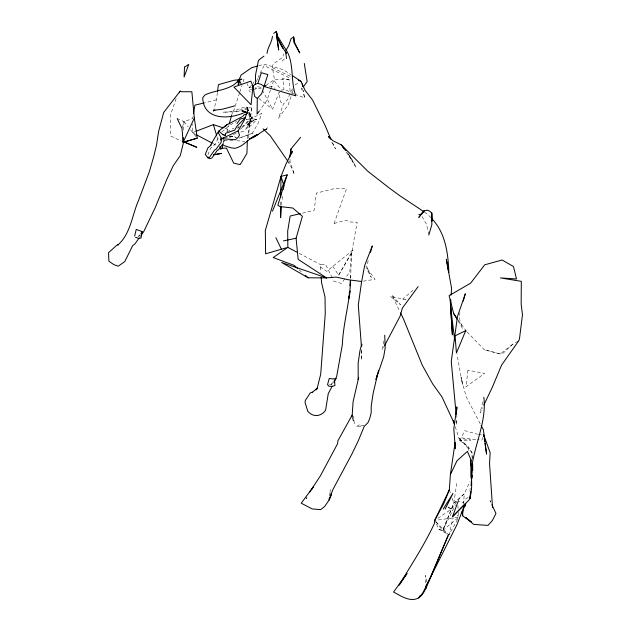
<?xml version="1.0" encoding="UTF-8"?>
<svg xmlns="http://www.w3.org/2000/svg" width="631" height="631" viewBox="0 0 631 631"><rect width="100%" height="100%" fill="white"/><g stroke="black" fill="none" stroke-linecap="round" stroke-linejoin="round"><path stroke-width="0.47" stroke-dasharray="3.15 2.37" d="M456.844 414.425L456.82 424.821L456.458 419.221M280.669 205.075L280.685 201.202M195.855 134.49L192.376 132.652L192.534 124.228M223.634 138.418L223.863 142.582M350.615 278.318L351.546 253.307L357.193 222.199L350.308 221.994L345.796 220.235L334.051 223.469L332.837 224.289M247.423 138.788L251.745 107.175L248.543 108.035M183.645 130.065L184.007 121.57L192.605 118.636L193.125 115.718M469.977 491.368L470.308 485.602M281.458 204.957L282.751 194.025M248.33 124.007L249.553 124.228L248.212 125.577L246.997 125.356L249.103 122.982L251.619 117.871L256.809 119.645L251.383 121.12L249.553 124.228L247.723 123.731L246.808 128.03L243.44 131.335L239.654 132.344M350.489 278.216L350.702 275.384M237.974 128.314L238.171 125.853M290.142 159.643L289.984 161.599L294.369 174.511L292.169 168.745L288.888 162.901M248.22 138.086L251.745 107.175M332.261 277.924L325.493 264.184L320.911 264.815L320.217 266.85L326.724 271.338L352.942 250.042L351.546 253.307L349.834 271.835L345.386 278.026M329.556 496.124L329.879 493.237M329.989 492.267L330.313 489.38M217.387 92.434L216.496 99.241L213.349 112.129M456.71 483.393L453.815 503.136L442.765 530.482L448.933 534.93L458.366 517.964M293.841 93.885L290.276 92.56L287.176 90.446L284.005 89.499L281.536 90.272L274.753 81.446L272.458 67.746L272.86 65.056L273.428 63.747L282.436 57.634L283.784 53.84M301.555 87.954L301.295 89.626L302.359 88.174M289.069 161.228L288.769 163.129L289.874 159.462M383.782 340.985L382.37 349.677L384.2 346.309M482.739 401.9L480.073 412.997L482.597 407.697M457.869 517.254L434.688 520.441L438.86 529.18L448.933 534.93L453.192 517.838M231.206 135.996L229.921 137.613L229.242 136.241L229.479 136.682M229.187 136.643L232.437 136.335L233.036 134.111M182.288 127.785L184.007 121.57L177.216 118.62M368.188 260.674L366.65 266.203L371.241 277.388L365.996 267.434M459.108 315.674L460.149 312.022M226.852 132.037L228.706 125.672M231.569 115.607L232.61 111.947M463.17 503.822L464.274 500.115L468.155 497.299M223.587 142.835L224.407 140.137M239.551 92.852L233.604 111.111L243.329 107.349L246.942 108.461M239.843 91.937L241.925 85.548M243.116 81.888L244.008 79.151M482.802 437.425L481.942 440.067L477.462 439.712M249.103 122.982L250.326 123.203L249.103 122.982L249.86 120.726L251.383 121.12L250.168 120.9L255.602 119.425L256.809 119.645L248.03 128.243L246.808 128.03L253.149 118.265L249.024 112.823L247.084 114.818M270.47 90.028L267.039 100.187L259.846 110.259M270.786 89.105L273.909 79.877L291.033 79.198M290.986 96.661L288.233 104.738L278.468 118.281L283.445 103.989L287.728 99.453L289.96 93.42M292.208 93.072L293.431 89.484M176.136 98.649L170.362 115.252L170.544 136.02L181.121 140.965M334.051 223.469L346.537 188.669L334.075 188.701L316.368 193.133L314.199 210.218L301.279 213.467M258.844 98.515L272.584 109.171L279.21 92.047L280.203 100.432L280.85 102.135L283.445 103.989M258.182 77.439L259.112 75.081M438.86 529.18L442.765 530.482L453.815 503.136L464.29 493.71L470.032 481.634M207.899 154.8L210.549 148.285L214.706 144.696L219.012 137.006M256.407 81.659L257.827 78.283M435.84 521.876L442.765 530.482L455.29 505.115M329.374 384.658L331.204 384.673L332.987 381.337M260.027 73.354L264.168 65.592L291.112 78.741M307.06 497.054L306.13 498.774L307.139 497.102M332.774 266.282L338.666 275.14L352.942 250.042M338.666 275.14L351.546 253.307M292.618 88.782L290.276 92.56L289.022 79.861L282.696 78.015L284.005 89.499M138.489 236.436L139.593 234.842M139.333 237.769L140.437 236.231M437.875 518.296L451.417 509.185L457.451 500.746L453.815 503.136L452.025 497.82M344.834 278.799L341.497 283.437L333.957 281.355L332.687 278.784M331.267 384.594L332.9 382.528M138.52 236.562L139.68 235.197M241.902 127.359L248.677 120.371L251.682 118.218L261.826 113.446L258.41 122.793L252.29 133.315L239.117 138.213M458.13 500.044L464.29 493.71L463.611 502.86L458.327 501.046M240.419 129.268L241.776 127.935M242.454 127.273L251.682 118.218L251.059 115.954L249.024 112.823M352.871 417.919L354.346 423.456L353.754 417.817M518.051 341.126L512.506 344.431L501.953 354.291L484.269 349.716L467.208 332.064M251.532 85.311L248.914 87.677L247.029 83.608M282.096 61.041L285.109 58.375M413.013 290.244L402.807 299.086L406.072 299.709L390.431 296.294L400.535 304.694L391.946 295.182L399.683 311.154M221.883 131.887L229.787 125.127L236.609 121.507M442.765 530.482L458.106 517.728M265.485 129.394L267.434 127.864L265.335 128.85M512.506 344.431L500.186 353.983L484.269 349.716M265.896 85.43L273.909 79.877M246.997 125.356L255.602 119.425M216.315 99.793L205.241 102.703M294.961 85.004L299.496 82.314M227.231 131.69L233.967 128.093M237.39 128.093L239.906 126.744M192.376 132.652L195.121 131.603M239.417 138.063L252.29 133.315L253.134 135.744M233.21 134.482L236.751 133.188M247.723 107.522L235.852 111.458L222.932 112.208L236.743 111.797L240.332 110.827M224.565 138.126L227.341 137.235M246.122 119.898L251.682 118.218L248.622 112.357M258.6 65.742L264.05 64.252L267.883 65.253L283.335 69.725L290.859 74.568M244.812 109.613L247.502 108.887M252.029 89.578L248.157 90.225L250.452 92M252.992 89.421L262.662 87.819M269.429 86.692L272.324 86.21L275.077 88.545M363.227 281.174L375.098 279.296L365.822 266.534M472.359 459.092L471.964 452.545L468.147 446.63L458.911 438.111L459.825 440.635L470.789 440.091L458.911 438.111L455.093 426.177M232.981 140.445L223.137 140.437L223.484 142.133M251.343 87.693L248.914 87.677L251.69 87.693M236.893 140.737L244.718 141.328M478.479 434.317L482.794 434.704M475.671 439.57L461.466 437.851L464.582 430.634L477.612 434.238M265.399 129.292L266.921 129.505L265.004 129.166M230.67 136.051L232.437 136.335M229.873 136.02L236.357 137.4L232.358 136.217L232.729 136.383M257.708 86.573L260.879 87.48L261.818 89.216M255.019 88.151L256.501 88.6L255.003 86.068M224.999 128.448L227.673 129.339M294.732 94.216L304.536 97.86L303.29 90.336M272.458 67.746L290.623 76.446M213.254 143.655L216.741 145.493M299.165 253.354L320.911 264.815M448.105 507.072L452.648 510.511M448.302 507.048L451.417 509.185M424.466 212.111L427.558 214.272L430.744 217.553M459.825 440.635L468.147 446.63L468.983 451.331M298.976 269.697L302.494 272.813M435.982 521.758L448.933 534.93M466.53 331.362L458.003 319.83M456.986 515.133L458.216 516.458M458.911 438.111L471.964 452.545L472.162 459.155M184.007 121.57L188.219 126.847M190.617 129.86L196.635 137.4M348.32 153.814L350.655 156.788L356.144 167.657L347.287 152.623M346.238 152.095L353.368 162.498L347.839 153.412M422.044 216.551L426.548 224.218L428.599 234.101M458.035 320.911L462.381 328.27L458.855 316.588M331.803 142.275L335.534 148.845L332.229 142.054M262.283 90.083L272.584 109.171M480.215 423.787L466.064 396.442L461.056 377.149L462.42 384.366L457.049 354.488M490.8 502.276L490.003 500.549L491.273 504.122M449.327 489.837L450.826 494.27M352.319 417.927L353.92 423.204M216.922 136.509L218.815 142.914M249.142 112.357L249.75 114.432L249.3 116.262L250.349 120.127L248.693 114.077L249.3 116.262L249.111 115.583M246.729 119.298L246.863 119.827M302.572 88.726L304.536 97.86M426.737 581.94L425.704 575.369L425.767 583.99M320.217 266.85L320.729 272.584M457.854 505.557L458.106 508.452M458.429 512.301L458.761 516.158M253.41 81.983L253.496 83.544M361.595 349.834L361.784 360.08L361.768 349.795M467.989 370.216L465.859 386.827L484.632 373.418L467.989 370.216M359.307 424.758L356.089 426.84L363.582 425.736L359.307 424.758"/><path stroke-width="0.95" d="M456.86 409.7L456.868 406.869L453.799 428.812L455.361 448.72L455.117 442.378L450.392 474.591L449.327 489.837L443.64 503.846L434.688 520.441L434.42 523.454C424.3 545.184 411.183 565.084 398.855 585.465M280.669 206.037L280.621 217.648L281.331 206.913M280.692 197.337L281.024 176.396L286.009 164.005L292.366 151.219L291.538 153.964M470.939 465.568L470.971 459.825L467.421 451.41L456.978 460.796L450.392 474.591M257.298 98.381L254.632 96.464L252.96 86.029L250.822 81.162L233.912 87.054L251.075 104.778L252.96 86.029L255.342 84.191L257.874 83.387L261.4 72.707L267.844 74.6L261.684 93.672L257.298 98.381L257.085 114.132L259.294 111.032M255.342 84.191L255.571 74.797L258.237 61.475L258.868 59.953L263.971 56.12M221.024 138.015L221.252 142.188L215.944 149.381L214.579 150.068L209.326 157.569L207.102 156.827L205.256 154.453L207.907 147.906L211.377 144.909M333.957 382.757L336.686 376.376L342.341 344.707C343.201 322.938 349.984 301.957 350.552 280.274M247.352 140.745L246.918 153.459L240.166 164.644L233.707 163.137L226.434 148.111L221.962 148.238L220.708 149.318L219.896 146.573M358.629 377.669L353.092 401.758L352.059 417.044L353.675 416.973M141.794 231.648L141.092 237.942L138.781 238.471L134.931 243.929L132.676 245.609L124.804 261.565L118.218 266.187L113.872 264.634L108.903 261.226L108.524 252.715L116.759 245.246L118.47 244.631L117.871 244.954C130.672 233.943 132.053 215.132 138.512 200.5L149.358 171.703L153.593 157.08L156.527 145.177L158.657 131.224L163.689 112.492L180.15 91.156L181.618 91.724L191.863 91.771L194.324 118.052L197.235 138.157L183.124 142.338L183.321 137.621M450.187 299.835L452.388 334.864L450.518 305.822L450.865 299.962M451.149 295.079L451.559 288.241L446.33 259.167L448.633 272.347M349.921 285.78L350.276 281.055M470.576 491.967L470.032 498.782L470.687 491.935M471.12 485.152L472.438 468.604L472.296 463.88M290.457 155.739L290.615 153.79M290.773 151.834L291.009 148.908L300.569 137.369M349.069 295.844L348.833 298.566L350.229 291.033M349.227 294.03L349.385 292.208M471.034 477.951C470.931 450.321 487.187 425.018 483.851 397.278M471.988 478.227L472.264 475.293M472.729 470.395L472.635 463.761M329.343 498.048L329.13 499.981L324.72 506.433L320.643 509.635L312.164 508.925L301.224 503.191L313.165 487.053L311.659 489.561M217.514 91.463L218.413 84.664L233.88 80.279L239.409 79.664M426.075 586.83C425.034 590.987 422.32 595.475 418.684 597.88C410.158 602.597 400.93 595.916 393.531 592.044L407.027 573.508L399.462 584.692M283.39 189.41L283.911 185.719L281.024 176.396L287.152 174.826L277.861 205.304L280.038 206.574L292.768 208.025L302.407 216.291L296.089 238.234L298.147 259.388L326.472 277.877L336.142 277.096L348.478 279.793L361.405 281.458M289.661 157.442L291.009 148.908M193.457 113.793L194.932 105.14L204.302 102.924M378.513 370.365L373.166 393.247L371.186 406.514L371.209 412.698L369.711 418.598L367.944 422.683L364.237 426.351L358.14 441.108L351.94 454.005L332.821 489.68L329.13 499.981L331.251 495.169L330.936 493.245M465.142 506.33L465.773 503.648L463.54 508.791L462.31 515.677L471.31 521.955L466.033 517.704M197.235 138.157L183.589 142.172L180.292 155.612L173.28 165.677L166.86 179.314L155.234 207.583L143.734 231.609L140.981 235.466M358.653 377.693L358.195 379.539L358.148 362.935L359.985 350.599L361.76 344.187L361.76 346.056M225.015 135.586L225.614 133.33L234.811 130.089L236.799 126.295L245.664 117.563L240.182 119.07L236.98 123.581M267.031 53.383C267.654 47.325 271.835 42.482 272.466 36.377M377.22 374.885L375.981 379.476L383.648 356.901L385.194 347.886L384.721 335.187M134.648 236.089L136.241 229.416L142.59 231.806L140.847 233.841M370.5 252.384L372.298 245.932L364.615 265.667L361.531 282.27L358.29 305.002L361.397 346.143M463.249 301.066L465.323 293.77L457.475 316.478L451.26 361.468L456.158 414.559M229.227 123.842L231.569 115.607M281.024 176.396L265.32 230.449L265.612 253.828L287.768 247.376L273.207 257.551L294.046 265.335L297.564 268.451M221.962 148.238L223.319 143.742M428.78 235L431.849 224.731L431.73 212.994L429.829 211.251L427.337 210.17L424.174 210.809L420.427 214.887M470.971 459.825C469.929 473.297 474.197 486.903 469.156 499.823L452.474 516.694L458.437 500.588M287.152 174.826L272.466 211.196M452.474 516.694L464.968 504.027L456.954 524.684L430.46 577.42L425.807 588.778L425.791 586.862M430.839 576.529L448.176 535.482L430.113 578.446L422.786 592.943L418.684 597.88L420.285 595.546M183.589 142.172L183.124 142.338L194.324 118.052M483.859 405.047L492.275 387.371L501.582 365.104L518.84 340.653L519.463 338.918L522.476 314.774L521.159 304.087L521.309 281.339L500.47 277.924L516.497 278.981L513.445 266.495L502.102 259.996L484.711 264.815L470.616 283.177L449.114 295.647L453.689 313.552L457.073 319.278M434.688 520.441L449.327 489.837M445.155 509.154L452.979 493.379L443.254 509.036M332.19 386.243L328.254 393.657L325.588 410.245C321.021 416.839 312.826 417.383 307.77 411.246L305.081 402.649L305.301 400.48L310.365 392.805L312.479 392.096M425.602 586.625L430.46 577.42M352.137 415.143L337.853 440.888L337.664 443.569L320.359 475.892L309.853 491.904M384.658 345.465L400.054 316.234L402.436 308.015L418.116 286.616M179.267 92.757L180.15 91.156M210.525 145.201L218.602 131.232L227.16 124.299M221.134 140.129L220.542 139.254L238.092 130.925L244.284 120.206L247.754 110.685L247.036 107.302L248.44 110.67M285.859 50.543L288.627 45.889L291.072 38.625L293.699 36.937L294.306 42.979L299.725 52.972L294.188 41.796M303.424 86.715L307.139 81.62L304.3 63.455M222.806 144.018L218.563 149.752L217.206 150.438L211.969 157.916L210.06 158.704L207.496 157.853M333.988 381.156L336.165 378.403L333.207 378.908L329.224 378.537L327.536 384.642L329.035 386.338L332.647 386.251L334.895 385.549L334.596 381.061M317.622 387.994L316.021 389.895L317.18 388.302L320.714 374.159L325.257 313.631L325.012 297.051L321.66 283.098L321.155 277.364M242.58 116.49L243.881 115L247.305 113.548M249.584 138.97L257.976 134.419C248.929 137.392 244.371 146.455 234.74 148.34L230.788 147.764L223.902 145.516M317.622 387.836L312.329 392.395M224.313 127.139L227.192 124.678L241.72 116.948M241.799 79.364L241.042 79.08L237.54 81.415L238.676 83.891M273.783 33.356L276.236 31.55L277.403 34.271L277.427 37.907L282.925 48.122L276.757 36.535L278.665 50.023L276.236 31.55L277.427 37.907M257.874 83.387L261.124 84.357L264.294 86.534L265.896 85.43M264.839 129.907L253.694 137.361L249.458 138.923M241.042 79.08L239.291 80.24L238.755 84.349L237.958 84.475M239.425 80.153L239.338 82.006M240.19 79.743L239.291 80.24L240.939 83.584M196.036 131.256L213.404 124.615L223.216 127.864M218.452 131.761L218.539 133.188L221.694 138.694L223.469 138.047M245.475 112.034C230.425 119.472 203.482 120.955 202.717 97.766L204.98 94.926C217.34 89.026 235.891 90.572 241.058 75.05L251.635 67.722L257.693 65.995M234.637 105.905L222.846 109.124L213.246 110.386L214.966 110.18M300.348 213.68L290.157 216.007L287.681 231.151L287.854 247.399L297.422 252.439M283.422 240.916L296.089 238.234M213.877 154.761L221.489 153.388L213.917 154.769M418.803 214.485L421.413 214.335M326.472 277.877L281.663 262.48L308.125 277.798L326.566 277.892M221.694 138.694L235.529 139.735L238.337 137.14L239.512 135.05L238.092 130.925M223.563 134.916L225.346 135.2M243.779 111.198L241.815 110.811L247.068 112.444M244.426 111.324L245.735 111.577M264.294 86.534L295.821 95.865C289.881 80.445 295.119 61.349 284.557 47.601L278.145 36.953M135.476 237.24L138.781 238.471M222.664 134.632L223.264 134.868L218.649 131.059M298.416 80.176L301.011 81.423L305.136 90.47L312.487 99.887L325.099 125.443L330.991 139.506M423.685 211.566L400.093 195.902L389.106 187.896L367.731 171.167L341.3 144.893L332.852 140.705L328.546 136.517L329.477 138.165M196.73 134.947L212.387 143.198M292.421 75.625L301.011 81.423M465.867 517.704L473.715 524.393L487.992 525.41L492.369 520.551L495.966 513.484L491.991 504.863M305.309 275.305L308.125 277.798M263.08 128.827L270.313 135.815L287.878 161.244M432.022 218.87C445.486 232.981 448.199 253.544 448.83 272.284M341.3 144.893L345.977 150.841M453.689 313.552L456.387 317.472M342.948 147.291L344.045 148.892M481.114 425.475L483.378 429.703L486.596 454.123L484.979 443.483M277.254 37.71L282.081 46.883L286.371 53.225L285.622 52.105L286.545 58.549M461.371 512.049L463.012 515.275M400.543 312.929L403.556 319.136L422.21 365.049L432.661 383.877L442.008 396.978L454.202 423.346L453.326 420.672L454.501 424.34M275.881 237.706L281.339 249.048M177.216 118.62L182.043 128.669L183.124 142.338M213.404 124.615L216.654 135.594M302.202 83.749L302.667 86.573M294.306 42.979L293.699 36.937M483.953 436.723L483.661 434.783L490.145 452.648L489.546 463.635L492.543 507.687M484.245 438.655L484.687 441.55M450.518 305.822L454.667 339.975M431.849 218.649L431.833 221.236L431.73 212.994L431.849 218.649M184.512 67.131L184.094 77.021L188.764 64.362L184.512 67.131M465.733 330.636L456.426 353.021L455.069 335.842L465.733 330.636M421.863 213.444L418.779 217.403L424.174 210.809L421.863 213.444M196.738 147.283L183.258 141.596L196.738 147.283"/></g></svg>
